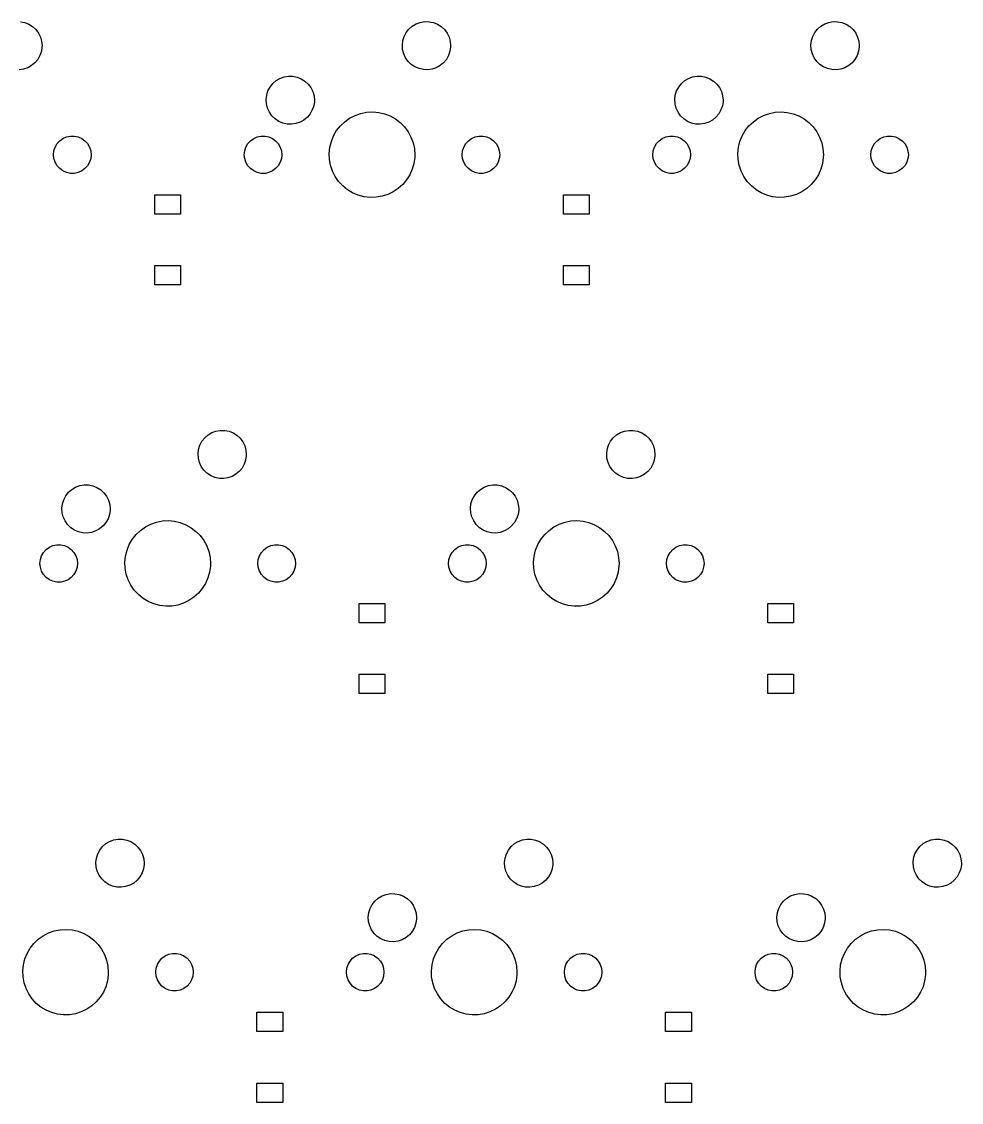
# Model space of a CAD drawing. Extents: x 30 to 427, y -149 to -23.
# Drawn here: x 224.2 to 268, y -144.2 to -93.8 of the extents above; entities that cross this region are included whole.
import ezdxf

# ---------------------------------------------------------------- set-up
doc = ezdxf.new("R2010")
doc.units = 0
doc.layers.add('BLACK', color=7, linetype='CONTINUOUS')

msp = doc.modelspace()

# ---------------------------------------------------------------- linework, layer by layer
at = {"layer": 'BLACK', "linetype": 'CONTINUOUS'}
for p, q in [((224.114, -93.8137), (224.316, -93.8538)), ((224.316, -93.8538), (224.507, -93.9301)), ((224.507, -93.9301), (224.681, -94.04)), ((224.681, -94.04), (224.832, -94.1797)), ((224.832, -94.1797), (224.955, -94.3447)), ((242.103, -94.3198), (242.23, -94.1581)), ((242.23, -94.1581), (242.385, -94.0224)), ((242.385, -94.0224), (242.562, -93.9171)), ((242.562, -93.9171), (242.755, -93.8458)), ((242.755, -93.8458), (242.958, -93.811)), ((242.958, -93.811), (243.164, -93.8137)), ((243.164, -93.8137), (243.366, -93.8538)), ((243.366, -93.8538), (243.557, -93.9301)), ((243.557, -93.9301), (243.731, -94.04)), ((243.731, -94.04), (243.882, -94.1797)), ((243.882, -94.1797), (244.005, -94.3447)), ((261.153, -94.3198), (261.28, -94.1581)), ((261.28, -94.1581), (261.435, -94.0224)), ((261.435, -94.0224), (261.612, -93.9171)), ((261.612, -93.9171), (261.805, -93.8458)), ((261.805, -93.8458), (262.008, -93.811)), ((262.008, -93.811), (262.214, -93.8137)), ((262.214, -93.8137), (262.416, -93.8538)), ((262.416, -93.8538), (262.607, -93.9301)), ((262.607, -93.9301), (262.781, -94.04)), ((262.781, -94.04), (262.932, -94.1797)), ((262.932, -94.1797), (263.055, -94.3447)), ((224.955, -94.3447), (225.047, -94.5293)), ((225.047, -94.5293), (225.102, -94.7275)), ((241.946, -94.6986), (242.007, -94.502)), ((242.007, -94.502), (242.103, -94.3198)), ((244.005, -94.3447), (244.097, -94.5293)), ((244.097, -94.5293), (244.152, -94.7275)), ((260.996, -94.6986), (261.057, -94.502)), ((261.057, -94.502), (261.153, -94.3198)), ((263.055, -94.3447), (263.147, -94.5293)), ((263.147, -94.5293), (263.202, -94.7275)), ((225.09, -95.1951), (225.024, -95.3901)), ((225.12, -94.9914), (225.09, -95.1951)), ((225.102, -94.7275), (225.121, -94.9325)), ((225.121, -94.9325), (225.12, -94.9914)), ((241.922, -94.9031), (241.946, -94.6986)), ((241.935, -95.1085), (241.922, -94.9031)), ((241.986, -95.308), (241.935, -95.1085)), ((244.14, -95.1951), (244.074, -95.3901)), ((244.17, -94.9914), (244.14, -95.1951)), ((244.152, -94.7275), (244.171, -94.9325)), ((244.171, -94.9325), (244.17, -94.9914)), ((260.972, -94.9031), (260.996, -94.6986)), ((260.985, -95.1085), (260.972, -94.9031)), ((261.036, -95.308), (260.985, -95.1085)), ((263.19, -95.1951), (263.124, -95.3901)), ((263.22, -94.9914), (263.19, -95.1951)), ((263.202, -94.7275), (263.221, -94.9325)), ((263.221, -94.9325), (263.22, -94.9914)), ((224.923, -95.5697), (224.792, -95.728)), ((225.024, -95.3901), (224.923, -95.5697)), ((242.072, -95.495), (241.986, -95.308)), ((242.191, -95.6631), (242.072, -95.495)), ((242.338, -95.8068), (242.191, -95.6631)), ((243.973, -95.5697), (243.842, -95.728)), ((244.074, -95.3901), (243.973, -95.5697)), ((261.122, -95.495), (261.036, -95.308)), ((261.241, -95.6631), (261.122, -95.495)), ((261.388, -95.8068), (261.241, -95.6631)), ((263.023, -95.5697), (262.892, -95.728)), ((263.124, -95.3901), (263.023, -95.5697)), ((224.259, -96.0264), (224.055, -96.056)), ((224.454, -95.9602), (224.259, -96.0264)), ((224.633, -95.8596), (224.454, -95.9602)), ((224.792, -95.728), (224.633, -95.8596)), ((242.509, -95.9212), (242.338, -95.8068)), ((242.699, -96.0024), (242.509, -95.9212)), ((242.899, -96.0479), (242.699, -96.0024)), ((243.105, -96.056), (242.899, -96.0479)), ((243.309, -96.0264), (243.105, -96.056)), ((243.504, -95.9602), (243.309, -96.0264)), ((243.683, -95.8596), (243.504, -95.9602)), ((243.842, -95.728), (243.683, -95.8596)), ((261.559, -95.9212), (261.388, -95.8068)), ((261.749, -96.0024), (261.559, -95.9212)), ((261.949, -96.0479), (261.749, -96.0024)), ((262.155, -96.056), (261.949, -96.0479)), ((262.359, -96.0264), (262.155, -96.056)), ((262.554, -95.9602), (262.359, -96.0264)), ((262.733, -95.8596), (262.554, -95.9602)), ((262.892, -95.728), (262.733, -95.8596)), ((235.753, -96.8598), (235.88, -96.6981)), ((235.88, -96.6981), (236.035, -96.5624)), ((236.035, -96.5624), (236.212, -96.4571)), ((236.212, -96.4571), (236.405, -96.3858)), ((236.405, -96.3858), (236.608, -96.351)), ((236.608, -96.351), (236.814, -96.3537)), ((236.814, -96.3537), (237.016, -96.3938)), ((237.016, -96.3938), (237.207, -96.4701)), ((237.207, -96.4701), (237.381, -96.58)), ((237.381, -96.58), (237.532, -96.7197)), ((254.803, -96.8598), (254.93, -96.6981)), ((254.93, -96.6981), (255.085, -96.5624)), ((255.085, -96.5624), (255.262, -96.4571)), ((255.262, -96.4571), (255.455, -96.3858)), ((255.455, -96.3858), (255.658, -96.351)), ((255.658, -96.351), (255.864, -96.3537)), ((255.864, -96.3537), (256.066, -96.3938)), ((256.066, -96.3938), (256.257, -96.4701)), ((256.257, -96.4701), (256.431, -96.58)), ((256.431, -96.58), (256.582, -96.7197)), ((235.596, -97.2386), (235.657, -97.042)), ((235.657, -97.042), (235.753, -96.8598)), ((237.532, -96.7197), (237.655, -96.8847)), ((237.655, -96.8847), (237.747, -97.0693)), ((237.747, -97.0693), (237.802, -97.2675)), ((254.646, -97.2386), (254.707, -97.042)), ((254.707, -97.042), (254.803, -96.8598)), ((256.582, -96.7197), (256.705, -96.8847)), ((256.705, -96.8847), (256.797, -97.0693)), ((256.797, -97.0693), (256.852, -97.2675)), ((235.572, -97.4431), (235.596, -97.2386)), ((235.585, -97.6485), (235.572, -97.4431)), ((235.636, -97.848), (235.585, -97.6485)), ((237.82, -97.5314), (237.79, -97.7351)), ((237.802, -97.2675), (237.821, -97.4725)), ((237.821, -97.4725), (237.82, -97.5314)), ((254.622, -97.4431), (254.646, -97.2386)), ((254.635, -97.6485), (254.622, -97.4431)), ((254.686, -97.848), (254.635, -97.6485)), ((256.87, -97.5314), (256.84, -97.7351)), ((256.852, -97.2675), (256.871, -97.4725)), ((256.871, -97.4725), (256.87, -97.5314)), ((235.722, -98.035), (235.636, -97.848)), ((235.841, -98.2031), (235.722, -98.035)), ((235.988, -98.3468), (235.841, -98.2031)), ((237.623, -98.1097), (237.492, -98.268)), ((237.724, -97.9301), (237.623, -98.1097)), ((237.79, -97.7351), (237.724, -97.9301)), ((239.464, -98.3124), (239.714, -98.1826)), ((239.714, -98.1826), (239.98, -98.0893)), ((239.98, -98.0893), (240.256, -98.0343)), ((240.256, -98.0343), (240.538, -98.0188)), ((240.538, -98.0188), (240.818, -98.0431)), ((240.818, -98.0431), (241.093, -98.1067)), ((241.093, -98.1067), (241.355, -98.2084)), ((241.355, -98.2084), (241.601, -98.346)), ((254.772, -98.035), (254.686, -97.848)), ((254.891, -98.2031), (254.772, -98.035)), ((255.038, -98.3468), (254.891, -98.2031)), ((256.673, -98.1097), (256.542, -98.268)), ((256.774, -97.9301), (256.673, -98.1097)), ((256.84, -97.7351), (256.774, -97.9301)), ((258.514, -98.3124), (258.764, -98.1826)), ((258.764, -98.1826), (259.03, -98.0893)), ((259.03, -98.0893), (259.306, -98.0343)), ((259.306, -98.0343), (259.588, -98.0188)), ((259.588, -98.0188), (259.868, -98.0431)), ((259.868, -98.0431), (260.143, -98.1067)), ((260.143, -98.1067), (260.405, -98.2084)), ((260.405, -98.2084), (260.651, -98.346)), ((236.159, -98.4612), (235.988, -98.3468)), ((236.349, -98.5424), (236.159, -98.4612)), ((236.549, -98.5879), (236.349, -98.5424)), ((236.755, -98.596), (236.549, -98.5879)), ((236.959, -98.5664), (236.755, -98.596)), ((237.154, -98.5002), (236.959, -98.5664)), ((237.333, -98.3996), (237.154, -98.5002)), ((237.492, -98.268), (237.333, -98.3996)), ((238.857, -98.8918), (239.031, -98.6706)), ((239.031, -98.6706), (239.235, -98.4762)), ((239.235, -98.4762), (239.464, -98.3124)), ((241.601, -98.346), (241.825, -98.5169)), ((241.825, -98.5169), (242.022, -98.7176)), ((242.022, -98.7176), (242.19, -98.9441)), ((255.209, -98.4612), (255.038, -98.3468)), ((255.399, -98.5424), (255.209, -98.4612)), ((255.599, -98.5879), (255.399, -98.5424)), ((255.805, -98.596), (255.599, -98.5879)), ((256.009, -98.5664), (255.805, -98.596)), ((256.204, -98.5002), (256.009, -98.5664)), ((256.383, -98.3996), (256.204, -98.5002)), ((256.542, -98.268), (256.383, -98.3996)), ((257.907, -98.8918), (258.082, -98.6706)), ((258.082, -98.6706), (258.285, -98.4762)), ((258.285, -98.4762), (258.514, -98.3124)), ((260.651, -98.346), (260.875, -98.5169)), ((260.875, -98.5169), (261.072, -98.7176)), ((261.072, -98.7176), (261.24, -98.9441)), ((226.099, -99.2547), (226.266, -99.1803)), ((226.266, -99.1803), (226.445, -99.1423)), ((226.445, -99.1423), (226.628, -99.1423)), ((226.628, -99.1423), (226.807, -99.1803)), ((226.807, -99.1803), (226.974, -99.2547)), ((234.989, -99.2547), (235.156, -99.1803)), ((235.156, -99.1803), (235.335, -99.1423)), ((235.335, -99.1423), (235.518, -99.1423)), ((235.518, -99.1423), (235.697, -99.1803)), ((235.697, -99.1803), (235.864, -99.2547)), ((238.61, -99.3964), (238.716, -99.1353)), ((238.716, -99.1353), (238.857, -98.8918)), ((242.19, -98.9441), (242.323, -99.192)), ((242.323, -99.192), (242.421, -99.4562)), ((245.149, -99.2547), (245.316, -99.1803)), ((245.316, -99.1803), (245.495, -99.1423)), ((245.495, -99.1423), (245.678, -99.1423)), ((245.678, -99.1423), (245.857, -99.1803)), ((245.857, -99.1803), (246.024, -99.2547)), ((254.039, -99.2547), (254.206, -99.1803)), ((254.206, -99.1803), (254.385, -99.1423)), ((254.385, -99.1423), (254.568, -99.1423)), ((254.568, -99.1423), (254.747, -99.1803)), ((254.747, -99.1803), (254.914, -99.2547)), ((257.66, -99.3964), (257.766, -99.1353)), ((257.766, -99.1353), (257.907, -98.8918)), ((261.24, -98.9441), (261.373, -99.192)), ((261.373, -99.192), (261.471, -99.4562)), ((264.199, -99.2547), (264.366, -99.1803)), ((264.366, -99.1803), (264.545, -99.1423)), ((264.545, -99.1423), (264.728, -99.1423)), ((264.728, -99.1423), (264.907, -99.1803)), ((264.907, -99.1803), (265.074, -99.2547)), ((225.68, -99.8306), (225.737, -99.6566)), ((225.737, -99.6566), (225.828, -99.4982)), ((225.828, -99.4982), (225.951, -99.3622)), ((225.951, -99.3622), (226.099, -99.2547)), ((226.974, -99.2547), (227.122, -99.3622)), ((227.122, -99.3622), (227.244, -99.4982)), ((227.244, -99.4982), (227.336, -99.6566)), ((227.336, -99.6566), (227.392, -99.8306)), ((234.57, -99.8306), (234.627, -99.6566)), ((234.627, -99.6566), (234.718, -99.4982)), ((234.718, -99.4982), (234.841, -99.3622)), ((234.841, -99.3622), (234.989, -99.2547)), ((235.864, -99.2547), (236.012, -99.3622)), ((236.012, -99.3622), (236.134, -99.4982)), ((236.134, -99.4982), (236.226, -99.6566)), ((236.226, -99.6566), (236.282, -99.8306)), ((238.513, -99.9499), (238.542, -99.6697)), ((238.542, -99.6697), (238.61, -99.3964)), ((242.421, -99.4562), (242.48, -99.7316)), ((242.48, -99.7316), (242.5, -100.012)), ((244.73, -99.8306), (244.787, -99.6566)), ((244.787, -99.6566), (244.878, -99.4982)), ((244.878, -99.4982), (245.001, -99.3622)), ((245.001, -99.3622), (245.149, -99.2547)), ((246.024, -99.2547), (246.172, -99.3622)), ((246.172, -99.3622), (246.294, -99.4982)), ((246.294, -99.4982), (246.386, -99.6566)), ((246.386, -99.6566), (246.442, -99.8306)), ((253.62, -99.8306), (253.677, -99.6566)), ((253.677, -99.6566), (253.768, -99.4982)), ((253.768, -99.4982), (253.891, -99.3622)), ((253.891, -99.3622), (254.039, -99.2547)), ((254.914, -99.2547), (255.062, -99.3622)), ((255.062, -99.3622), (255.184, -99.4982)), ((255.184, -99.4982), (255.276, -99.6566)), ((255.276, -99.6566), (255.332, -99.8306)), ((257.563, -99.9499), (257.592, -99.6697)), ((257.592, -99.6697), (257.66, -99.3964)), ((261.471, -99.4562), (261.53, -99.7316)), ((261.53, -99.7316), (261.55, -100.012)), ((263.78, -99.8306), (263.837, -99.6566)), ((263.837, -99.6566), (263.928, -99.4982)), ((263.928, -99.4982), (264.051, -99.3622)), ((264.051, -99.3622), (264.199, -99.2547)), ((265.074, -99.2547), (265.222, -99.3622)), ((265.222, -99.3622), (265.344, -99.4982)), ((265.344, -99.4982), (265.436, -99.6566)), ((265.436, -99.6566), (265.492, -99.8306)), ((225.661, -100.012), (225.68, -99.8306)), ((225.68, -100.194), (225.661, -100.012)), ((225.737, -100.368), (225.68, -100.194)), ((227.392, -100.194), (227.336, -100.368)), ((227.392, -99.8306), (227.411, -100.012)), ((227.411, -100.012), (227.392, -100.194)), ((234.551, -100.012), (234.57, -99.8306)), ((234.57, -100.194), (234.551, -100.012)), ((234.627, -100.368), (234.57, -100.194)), ((236.282, -100.194), (236.226, -100.368)), ((236.282, -99.8306), (236.301, -100.012)), ((236.301, -100.012), (236.282, -100.194)), ((238.524, -100.231), (238.513, -99.9499)), ((238.575, -100.508), (238.524, -100.231)), ((242.496, -100.138), (242.459, -100.417)), ((242.5, -100.012), (242.496, -100.138)), ((244.711, -100.012), (244.73, -99.8306)), ((244.73, -100.194), (244.711, -100.012)), ((244.787, -100.368), (244.73, -100.194)), ((246.442, -100.194), (246.386, -100.368)), ((246.442, -99.8306), (246.461, -100.012)), ((246.461, -100.012), (246.442, -100.194)), ((253.601, -100.012), (253.62, -99.8306)), ((253.62, -100.194), (253.601, -100.012)), ((253.677, -100.368), (253.62, -100.194)), ((255.332, -100.194), (255.276, -100.368)), ((255.332, -99.8306), (255.351, -100.012)), ((255.351, -100.012), (255.332, -100.194)), ((257.574, -100.231), (257.563, -99.9499)), ((257.625, -100.508), (257.574, -100.231)), ((261.546, -100.138), (261.509, -100.417)), ((261.55, -100.012), (261.546, -100.138)), ((263.761, -100.012), (263.78, -99.8306)), ((263.78, -100.194), (263.761, -100.012)), ((263.837, -100.368), (263.78, -100.194)), ((265.492, -100.194), (265.436, -100.368)), ((265.492, -99.8306), (265.511, -100.012)), ((265.511, -100.012), (265.492, -100.194)), ((225.828, -100.527), (225.737, -100.368)), ((225.951, -100.663), (225.828, -100.527)), ((226.099, -100.77), (225.951, -100.663)), ((227.122, -100.663), (226.974, -100.77)), ((227.244, -100.527), (227.122, -100.663)), ((227.336, -100.368), (227.244, -100.527)), ((234.718, -100.527), (234.627, -100.368)), ((234.841, -100.663), (234.718, -100.527)), ((234.989, -100.77), (234.841, -100.663)), ((236.012, -100.663), (235.864, -100.77)), ((236.134, -100.527), (236.012, -100.663)), ((236.226, -100.368), (236.134, -100.527)), ((238.664, -100.776), (238.575, -100.508)), ((242.382, -100.688), (242.268, -100.946)), ((242.459, -100.417), (242.382, -100.688)), ((244.878, -100.527), (244.787, -100.368)), ((245.001, -100.663), (244.878, -100.527)), ((245.149, -100.77), (245.001, -100.663)), ((246.172, -100.663), (246.024, -100.77)), ((246.294, -100.527), (246.172, -100.663)), ((246.386, -100.368), (246.294, -100.527)), ((253.768, -100.527), (253.677, -100.368)), ((253.891, -100.663), (253.768, -100.527)), ((254.039, -100.77), (253.891, -100.663)), ((255.062, -100.663), (254.914, -100.77)), ((255.184, -100.527), (255.062, -100.663)), ((255.276, -100.368), (255.184, -100.527)), ((257.714, -100.776), (257.625, -100.508)), ((261.432, -100.688), (261.318, -100.946)), ((261.509, -100.417), (261.432, -100.688)), ((263.928, -100.527), (263.837, -100.368)), ((264.051, -100.663), (263.928, -100.527)), ((264.199, -100.77), (264.051, -100.663)), ((265.222, -100.663), (265.074, -100.77)), ((265.344, -100.527), (265.222, -100.663)), ((265.436, -100.368), (265.344, -100.527)), ((226.266, -100.845), (226.099, -100.77)), ((226.445, -100.883), (226.266, -100.845)), ((226.628, -100.883), (226.445, -100.883)), ((226.807, -100.845), (226.628, -100.883)), ((226.974, -100.77), (226.807, -100.845)), ((235.156, -100.845), (234.989, -100.77)), ((235.335, -100.883), (235.156, -100.845)), ((235.518, -100.883), (235.335, -100.883)), ((235.697, -100.845), (235.518, -100.883)), ((235.864, -100.77), (235.697, -100.845)), ((238.79, -101.027), (238.664, -100.776)), ((238.95, -101.259), (238.79, -101.027)), ((242.119, -101.184), (241.938, -101.4)), ((242.268, -100.946), (242.119, -101.184)), ((245.316, -100.845), (245.149, -100.77)), ((245.495, -100.883), (245.316, -100.845)), ((245.678, -100.883), (245.495, -100.883)), ((245.857, -100.845), (245.678, -100.883)), ((246.024, -100.77), (245.857, -100.845)), ((254.206, -100.845), (254.039, -100.77)), ((254.385, -100.883), (254.206, -100.845)), ((254.568, -100.883), (254.385, -100.883)), ((254.747, -100.845), (254.568, -100.883)), ((254.914, -100.77), (254.747, -100.845)), ((257.84, -101.027), (257.714, -100.776)), ((258, -101.259), (257.84, -101.027)), ((261.169, -101.184), (260.988, -101.4)), ((261.318, -100.946), (261.169, -101.184)), ((264.366, -100.845), (264.199, -100.77)), ((264.545, -100.883), (264.366, -100.845)), ((264.728, -100.883), (264.545, -100.883)), ((264.907, -100.845), (264.728, -100.883)), ((265.074, -100.77), (264.907, -100.845)), ((239.141, -101.466), (238.95, -101.259)), ((239.36, -101.644), (239.141, -101.466)), ((239.601, -101.789), (239.36, -101.644)), ((241.494, -101.744), (241.24, -101.866)), ((241.728, -101.588), (241.494, -101.744)), ((241.938, -101.4), (241.728, -101.588)), ((258.191, -101.466), (258, -101.259)), ((258.41, -101.644), (258.191, -101.466)), ((258.651, -101.789), (258.41, -101.644)), ((260.544, -101.744), (260.29, -101.866)), ((260.778, -101.588), (260.544, -101.744)), ((260.988, -101.4), (260.778, -101.588)), ((230.381, -102.781), (230.381, -101.881)), ((230.381, -101.881), (231.581, -101.881)), ((231.581, -101.881), (231.581, -102.781)), ((239.86, -101.899), (239.601, -101.789)), ((240.133, -101.971), (239.86, -101.899)), ((240.412, -102.004), (240.133, -101.971)), ((240.694, -101.998), (240.412, -102.004)), ((240.972, -101.951), (240.694, -101.998)), ((241.24, -101.866), (240.972, -101.951)), ((249.431, -102.781), (249.431, -101.881)), ((249.431, -101.881), (250.631, -101.881)), ((250.631, -101.881), (250.631, -102.781)), ((258.91, -101.899), (258.651, -101.789)), ((259.183, -101.971), (258.91, -101.899)), ((259.462, -102.004), (259.183, -101.971)), ((259.744, -101.998), (259.462, -102.004)), ((260.022, -101.951), (259.744, -101.998)), ((260.29, -101.866), (260.022, -101.951)), ((231.581, -102.781), (230.381, -102.781)), ((250.631, -102.781), (249.431, -102.781)), ((230.381, -106.081), (230.381, -105.181)), ((230.381, -105.181), (231.581, -105.181)), ((231.581, -105.181), (231.581, -106.081)), ((249.431, -106.081), (249.431, -105.181)), ((249.431, -105.181), (250.631, -105.181)), ((250.631, -105.181), (250.631, -106.081)), ((231.581, -106.081), (230.381, -106.081)), ((250.631, -106.081), (249.431, -106.081)), ((232.578, -113.37), (232.705, -113.208)), ((232.705, -113.208), (232.86, -113.072)), ((232.86, -113.072), (233.037, -112.967)), ((233.037, -112.967), (233.23, -112.896)), ((233.23, -112.896), (233.433, -112.861)), ((233.433, -112.861), (233.639, -112.864)), ((233.639, -112.864), (233.841, -112.904)), ((233.841, -112.904), (234.032, -112.98)), ((234.032, -112.98), (234.206, -113.09)), ((234.206, -113.09), (234.357, -113.23)), ((234.357, -113.23), (234.48, -113.395)), ((251.628, -113.37), (251.755, -113.208)), ((251.755, -113.208), (251.91, -113.072)), ((251.91, -113.072), (252.087, -112.967)), ((252.087, -112.967), (252.28, -112.896)), ((252.28, -112.896), (252.483, -112.861)), ((252.483, -112.861), (252.689, -112.864)), ((252.689, -112.864), (252.891, -112.904)), ((252.891, -112.904), (253.082, -112.98)), ((253.082, -112.98), (253.256, -113.09)), ((253.256, -113.09), (253.407, -113.23)), ((253.407, -113.23), (253.53, -113.395)), ((232.397, -113.953), (232.421, -113.749)), ((232.421, -113.749), (232.482, -113.552)), ((232.482, -113.552), (232.578, -113.37)), ((234.48, -113.395), (234.572, -113.579)), ((234.572, -113.579), (234.627, -113.777)), ((234.627, -113.777), (234.646, -113.983)), ((251.447, -113.953), (251.471, -113.749)), ((251.471, -113.749), (251.532, -113.552)), ((251.532, -113.552), (251.628, -113.37)), ((253.53, -113.395), (253.622, -113.579)), ((253.622, -113.579), (253.677, -113.777)), ((253.677, -113.777), (253.696, -113.983)), ((232.41, -114.158), (232.397, -113.953)), ((232.461, -114.358), (232.41, -114.158)), ((234.615, -114.245), (234.549, -114.44)), ((234.645, -114.041), (234.615, -114.245)), ((234.646, -113.983), (234.645, -114.041)), ((251.46, -114.158), (251.447, -113.953)), ((251.511, -114.358), (251.46, -114.158)), ((253.665, -114.245), (253.599, -114.44)), ((253.695, -114.041), (253.665, -114.245)), ((253.696, -113.983), (253.695, -114.041)), ((232.547, -114.545), (232.461, -114.358)), ((232.666, -114.713), (232.547, -114.545)), ((232.813, -114.857), (232.666, -114.713)), ((234.317, -114.778), (234.158, -114.91)), ((234.448, -114.62), (234.317, -114.778)), ((234.549, -114.44), (234.448, -114.62)), ((251.597, -114.545), (251.511, -114.358)), ((251.716, -114.713), (251.597, -114.545)), ((251.863, -114.857), (251.716, -114.713)), ((253.367, -114.778), (253.208, -114.91)), ((253.498, -114.62), (253.367, -114.778)), ((253.599, -114.44), (253.498, -114.62)), ((232.984, -114.971), (232.813, -114.857)), ((233.174, -115.052), (232.984, -114.971)), ((233.374, -115.098), (233.174, -115.052)), ((233.58, -115.106), (233.374, -115.098)), ((233.784, -115.076), (233.58, -115.106)), ((233.979, -115.01), (233.784, -115.076)), ((234.158, -114.91), (233.979, -115.01)), ((252.034, -114.971), (251.863, -114.857)), ((252.224, -115.052), (252.034, -114.971)), ((252.424, -115.098), (252.224, -115.052)), ((252.63, -115.106), (252.424, -115.098)), ((252.834, -115.076), (252.63, -115.106)), ((253.029, -115.01), (252.834, -115.076)), ((253.208, -114.91), (253.029, -115.01)), ((226.228, -115.91), (226.355, -115.748)), ((226.355, -115.748), (226.51, -115.612)), ((226.51, -115.612), (226.687, -115.507)), ((226.687, -115.507), (226.88, -115.436)), ((226.88, -115.436), (227.083, -115.401)), ((227.083, -115.401), (227.289, -115.404)), ((227.289, -115.404), (227.491, -115.444)), ((227.491, -115.444), (227.682, -115.52)), ((227.682, -115.52), (227.856, -115.63)), ((227.856, -115.63), (228.007, -115.77)), ((228.007, -115.77), (228.13, -115.935)), ((245.278, -115.91), (245.405, -115.748)), ((245.405, -115.748), (245.56, -115.612)), ((245.56, -115.612), (245.737, -115.507)), ((245.737, -115.507), (245.93, -115.436)), ((245.93, -115.436), (246.133, -115.401)), ((246.133, -115.401), (246.339, -115.404)), ((246.339, -115.404), (246.541, -115.444)), ((246.541, -115.444), (246.732, -115.52)), ((246.732, -115.52), (246.906, -115.63)), ((246.906, -115.63), (247.057, -115.77)), ((247.057, -115.77), (247.18, -115.935)), ((226.047, -116.493), (226.071, -116.289)), ((226.071, -116.289), (226.132, -116.092)), ((226.132, -116.092), (226.228, -115.91)), ((228.13, -115.935), (228.222, -116.119)), ((228.222, -116.119), (228.277, -116.317)), ((228.277, -116.317), (228.296, -116.522)), ((245.097, -116.493), (245.121, -116.289)), ((245.121, -116.289), (245.182, -116.092)), ((245.182, -116.092), (245.278, -115.91)), ((247.18, -115.935), (247.272, -116.119)), ((247.272, -116.119), (247.327, -116.317)), ((247.327, -116.317), (247.346, -116.522)), ((226.06, -116.698), (226.047, -116.493)), ((226.111, -116.898), (226.06, -116.698)), ((228.265, -116.785), (228.199, -116.98)), ((228.295, -116.581), (228.265, -116.785)), ((228.296, -116.522), (228.295, -116.581)), ((245.11, -116.698), (245.097, -116.493)), ((245.161, -116.898), (245.11, -116.698)), ((247.315, -116.785), (247.249, -116.98)), ((247.345, -116.581), (247.315, -116.785)), ((247.346, -116.522), (247.345, -116.581)), ((226.197, -117.085), (226.111, -116.898)), ((226.316, -117.253), (226.197, -117.085)), ((226.463, -117.397), (226.316, -117.253)), ((227.967, -117.318), (227.808, -117.45)), ((228.098, -117.16), (227.967, -117.318)), ((228.199, -116.98), (228.098, -117.16)), ((229.71, -117.526), (229.939, -117.362)), ((229.939, -117.362), (230.189, -117.233)), ((230.189, -117.233), (230.455, -117.139)), ((230.455, -117.139), (230.731, -117.084)), ((230.731, -117.084), (231.013, -117.069)), ((231.013, -117.069), (231.293, -117.093)), ((231.293, -117.093), (231.568, -117.157)), ((231.568, -117.157), (231.83, -117.258)), ((231.83, -117.258), (232.076, -117.396)), ((245.247, -117.085), (245.161, -116.898)), ((245.366, -117.253), (245.247, -117.085)), ((245.513, -117.397), (245.366, -117.253)), ((247.017, -117.318), (246.858, -117.45)), ((247.148, -117.16), (247.017, -117.318)), ((247.249, -116.98), (247.148, -117.16)), ((248.76, -117.526), (248.989, -117.362)), ((248.989, -117.362), (249.239, -117.233)), ((249.239, -117.233), (249.505, -117.139)), ((249.505, -117.139), (249.781, -117.084)), ((249.781, -117.084), (250.063, -117.069)), ((250.063, -117.069), (250.343, -117.093)), ((250.343, -117.093), (250.618, -117.157)), ((250.618, -117.157), (250.88, -117.258)), ((250.88, -117.258), (251.126, -117.396)), ((226.634, -117.511), (226.463, -117.397)), ((226.824, -117.592), (226.634, -117.511)), ((227.024, -117.638), (226.824, -117.592)), ((227.23, -117.646), (227.024, -117.638)), ((227.434, -117.616), (227.23, -117.646)), ((227.629, -117.55), (227.434, -117.616)), ((227.808, -117.45), (227.629, -117.55)), ((229.332, -117.942), (229.506, -117.721)), ((229.506, -117.721), (229.71, -117.526)), ((232.076, -117.396), (232.3, -117.567)), ((232.3, -117.567), (232.497, -117.768)), ((232.497, -117.768), (232.665, -117.994)), ((245.684, -117.511), (245.513, -117.397)), ((245.874, -117.592), (245.684, -117.511)), ((246.074, -117.638), (245.874, -117.592)), ((246.28, -117.646), (246.074, -117.638)), ((246.484, -117.616), (246.28, -117.646)), ((246.679, -117.55), (246.484, -117.616)), ((246.858, -117.45), (246.679, -117.55)), ((248.382, -117.942), (248.556, -117.721)), ((248.556, -117.721), (248.76, -117.526)), ((251.126, -117.396), (251.35, -117.567)), ((251.35, -117.567), (251.547, -117.768)), ((251.547, -117.768), (251.715, -117.994)), ((225.316, -118.412), (225.464, -118.305)), ((225.464, -118.305), (225.631, -118.23)), ((225.631, -118.23), (225.81, -118.192)), ((225.81, -118.192), (225.993, -118.192)), ((225.993, -118.192), (226.172, -118.23)), ((226.172, -118.23), (226.339, -118.305)), ((226.339, -118.305), (226.487, -118.412)), ((229.085, -118.446), (229.191, -118.185)), ((229.191, -118.185), (229.332, -117.942)), ((232.665, -117.994), (232.798, -118.242)), ((232.798, -118.242), (232.896, -118.506)), ((235.476, -118.412), (235.624, -118.305)), ((235.624, -118.305), (235.791, -118.23)), ((235.791, -118.23), (235.97, -118.192)), ((235.97, -118.192), (236.153, -118.192)), ((236.153, -118.192), (236.332, -118.23)), ((236.332, -118.23), (236.499, -118.305)), ((236.499, -118.305), (236.647, -118.412)), ((244.366, -118.412), (244.514, -118.305)), ((244.514, -118.305), (244.681, -118.23)), ((244.681, -118.23), (244.86, -118.192)), ((244.86, -118.192), (245.043, -118.192)), ((245.043, -118.192), (245.222, -118.23)), ((245.222, -118.23), (245.389, -118.305)), ((245.389, -118.305), (245.537, -118.412)), ((248.135, -118.446), (248.241, -118.185)), ((248.241, -118.185), (248.382, -117.942)), ((251.715, -117.994), (251.848, -118.242)), ((251.848, -118.242), (251.946, -118.506)), ((254.526, -118.412), (254.674, -118.305)), ((254.674, -118.305), (254.841, -118.23)), ((254.841, -118.23), (255.02, -118.192)), ((255.02, -118.192), (255.203, -118.192)), ((255.203, -118.192), (255.382, -118.23)), ((255.382, -118.23), (255.549, -118.305)), ((255.549, -118.305), (255.697, -118.412)), ((225.045, -118.881), (225.102, -118.707)), ((225.102, -118.707), (225.193, -118.548)), ((225.193, -118.548), (225.316, -118.412)), ((226.487, -118.412), (226.609, -118.548)), ((226.609, -118.548), (226.701, -118.707)), ((226.701, -118.707), (226.757, -118.881)), ((228.988, -119), (229.017, -118.72)), ((229.017, -118.72), (229.085, -118.446)), ((232.896, -118.506), (232.955, -118.782)), ((232.955, -118.782), (232.975, -119.062)), ((235.205, -118.881), (235.262, -118.707)), ((235.262, -118.707), (235.353, -118.548)), ((235.353, -118.548), (235.476, -118.412)), ((236.647, -118.412), (236.769, -118.548)), ((236.769, -118.548), (236.861, -118.707)), ((236.861, -118.707), (236.917, -118.881)), ((244.095, -118.881), (244.152, -118.707)), ((244.152, -118.707), (244.243, -118.548)), ((244.243, -118.548), (244.366, -118.412)), ((245.537, -118.412), (245.659, -118.548)), ((245.659, -118.548), (245.751, -118.707)), ((245.751, -118.707), (245.807, -118.881)), ((248.038, -119), (248.067, -118.72)), ((248.067, -118.72), (248.135, -118.446)), ((251.946, -118.506), (252.005, -118.782)), ((252.005, -118.782), (252.025, -119.062)), ((254.255, -118.881), (254.312, -118.707)), ((254.312, -118.707), (254.403, -118.548)), ((254.403, -118.548), (254.526, -118.412)), ((255.697, -118.412), (255.819, -118.548)), ((255.819, -118.548), (255.911, -118.707)), ((255.911, -118.707), (255.967, -118.881)), ((225.026, -119.062), (225.045, -118.881)), ((225.045, -119.244), (225.026, -119.062)), ((225.102, -119.418), (225.045, -119.244)), ((226.757, -119.244), (226.701, -119.418)), ((226.757, -118.881), (226.776, -119.062)), ((226.776, -119.062), (226.757, -119.244)), ((228.999, -119.281), (228.988, -119)), ((229.05, -119.558), (228.999, -119.281)), ((232.971, -119.188), (232.934, -119.467)), ((232.975, -119.062), (232.971, -119.188)), ((235.186, -119.062), (235.205, -118.881)), ((235.205, -119.244), (235.186, -119.062)), ((235.262, -119.418), (235.205, -119.244)), ((236.917, -119.244), (236.861, -119.418)), ((236.917, -118.881), (236.936, -119.062)), ((236.936, -119.062), (236.917, -119.244)), ((244.076, -119.062), (244.095, -118.881)), ((244.095, -119.244), (244.076, -119.062)), ((244.152, -119.418), (244.095, -119.244)), ((245.807, -119.244), (245.751, -119.418)), ((245.807, -118.881), (245.826, -119.062)), ((245.826, -119.062), (245.807, -119.244)), ((248.049, -119.281), (248.038, -119)), ((248.1, -119.558), (248.049, -119.281)), ((252.021, -119.188), (251.984, -119.467)), ((252.025, -119.062), (252.021, -119.188)), ((254.236, -119.062), (254.255, -118.881)), ((254.255, -119.244), (254.236, -119.062)), ((254.312, -119.418), (254.255, -119.244)), ((255.967, -119.244), (255.911, -119.418)), ((255.967, -118.881), (255.986, -119.062)), ((255.986, -119.062), (255.967, -119.244)), ((225.193, -119.577), (225.102, -119.418)), ((225.316, -119.713), (225.193, -119.577)), ((225.464, -119.82), (225.316, -119.713)), ((225.631, -119.895), (225.464, -119.82)), ((226.339, -119.82), (226.172, -119.895)), ((226.487, -119.713), (226.339, -119.82)), ((226.609, -119.577), (226.487, -119.713)), ((226.701, -119.418), (226.609, -119.577)), ((229.139, -119.826), (229.05, -119.558)), ((229.265, -120.077), (229.139, -119.826)), ((232.857, -119.738), (232.743, -119.996)), ((232.934, -119.467), (232.857, -119.738)), ((235.353, -119.577), (235.262, -119.418)), ((235.476, -119.713), (235.353, -119.577)), ((235.624, -119.82), (235.476, -119.713)), ((235.791, -119.895), (235.624, -119.82)), ((236.499, -119.82), (236.332, -119.895)), ((236.647, -119.713), (236.499, -119.82)), ((236.769, -119.577), (236.647, -119.713)), ((236.861, -119.418), (236.769, -119.577)), ((244.243, -119.577), (244.152, -119.418)), ((244.366, -119.713), (244.243, -119.577)), ((244.514, -119.82), (244.366, -119.713)), ((244.681, -119.895), (244.514, -119.82)), ((245.389, -119.82), (245.222, -119.895)), ((245.537, -119.713), (245.389, -119.82)), ((245.659, -119.577), (245.537, -119.713)), ((245.751, -119.418), (245.659, -119.577)), ((248.189, -119.826), (248.1, -119.558)), ((248.315, -120.077), (248.189, -119.826)), ((251.907, -119.738), (251.793, -119.996)), ((251.984, -119.467), (251.907, -119.738)), ((254.403, -119.577), (254.312, -119.418)), ((254.526, -119.713), (254.403, -119.577)), ((254.674, -119.82), (254.526, -119.713)), ((254.841, -119.895), (254.674, -119.82)), ((255.549, -119.82), (255.382, -119.895)), ((255.697, -119.713), (255.549, -119.82)), ((255.819, -119.577), (255.697, -119.713)), ((255.911, -119.418), (255.819, -119.577)), ((225.81, -119.933), (225.631, -119.895)), ((225.993, -119.933), (225.81, -119.933)), ((226.172, -119.895), (225.993, -119.933)), ((229.425, -120.309), (229.265, -120.077)), ((229.616, -120.516), (229.425, -120.309)), ((232.594, -120.234), (232.413, -120.45)), ((232.743, -119.996), (232.594, -120.234)), ((235.97, -119.933), (235.791, -119.895)), ((236.153, -119.933), (235.97, -119.933)), ((236.332, -119.895), (236.153, -119.933)), ((244.86, -119.933), (244.681, -119.895)), ((245.043, -119.933), (244.86, -119.933)), ((245.222, -119.895), (245.043, -119.933)), ((248.475, -120.309), (248.315, -120.077)), ((248.666, -120.516), (248.475, -120.309)), ((251.644, -120.234), (251.463, -120.45)), ((251.793, -119.996), (251.644, -120.234)), ((255.02, -119.933), (254.841, -119.895)), ((255.203, -119.933), (255.02, -119.933)), ((255.382, -119.895), (255.203, -119.933)), ((229.835, -120.694), (229.616, -120.516)), ((230.076, -120.839), (229.835, -120.694)), ((230.335, -120.949), (230.076, -120.839)), ((231.969, -120.794), (231.715, -120.916)), ((232.203, -120.638), (231.969, -120.794)), ((232.413, -120.45), (232.203, -120.638)), ((248.885, -120.694), (248.666, -120.516)), ((249.126, -120.839), (248.885, -120.694)), ((249.385, -120.949), (249.126, -120.839)), ((251.019, -120.794), (250.765, -120.916)), ((251.253, -120.638), (251.019, -120.794)), ((251.463, -120.45), (251.253, -120.638)), ((230.608, -121.021), (230.335, -120.949)), ((230.887, -121.054), (230.608, -121.021)), ((231.169, -121.048), (230.887, -121.054)), ((231.447, -121.001), (231.169, -121.048)), ((231.715, -120.916), (231.447, -121.001)), ((239.906, -121.831), (239.906, -120.931)), ((239.906, -120.931), (241.106, -120.931)), ((241.106, -120.931), (241.106, -121.831)), ((249.658, -121.021), (249.385, -120.949)), ((249.937, -121.054), (249.658, -121.021)), ((250.219, -121.048), (249.937, -121.054)), ((250.497, -121.001), (250.219, -121.048)), ((250.765, -120.916), (250.497, -121.001)), ((258.956, -121.831), (258.956, -120.931)), ((258.956, -120.931), (260.156, -120.931)), ((260.156, -120.931), (260.156, -121.831)), ((241.106, -121.831), (239.906, -121.831)), ((260.156, -121.831), (258.956, -121.831)), ((239.906, -125.131), (239.906, -124.231)), ((239.906, -124.231), (241.106, -124.231)), ((241.106, -124.231), (241.106, -125.131)), ((258.956, -125.131), (258.956, -124.231)), ((258.956, -124.231), (260.156, -124.231)), ((260.156, -124.231), (260.156, -125.131)), ((241.106, -125.131), (239.906, -125.131)), ((260.156, -125.131), (258.956, -125.131)), ((228.274, -132.017), (228.468, -131.946)), ((228.468, -131.946), (228.67, -131.911)), ((228.67, -131.911), (228.876, -131.914)), ((228.876, -131.914), (229.078, -131.954)), ((229.078, -131.954), (229.269, -132.03)), ((247.324, -132.017), (247.518, -131.946)), ((247.518, -131.946), (247.72, -131.911)), ((247.72, -131.911), (247.926, -131.914)), ((247.926, -131.914), (248.128, -131.954)), ((248.128, -131.954), (248.319, -132.03)), ((266.374, -132.017), (266.568, -131.946)), ((266.568, -131.946), (266.77, -131.911)), ((266.77, -131.911), (266.976, -131.914)), ((266.976, -131.914), (267.178, -131.954)), ((267.178, -131.954), (267.369, -132.03)), ((227.719, -132.602), (227.815, -132.42)), ((227.815, -132.42), (227.943, -132.258)), ((227.943, -132.258), (228.097, -132.122)), ((228.097, -132.122), (228.274, -132.017)), ((229.269, -132.03), (229.444, -132.14)), ((229.444, -132.14), (229.595, -132.28)), ((229.595, -132.28), (229.718, -132.445)), ((229.718, -132.445), (229.809, -132.629)), ((246.769, -132.602), (246.865, -132.42)), ((246.865, -132.42), (246.993, -132.258)), ((246.993, -132.258), (247.147, -132.122)), ((247.147, -132.122), (247.324, -132.017)), ((248.319, -132.03), (248.494, -132.14)), ((248.494, -132.14), (248.645, -132.28)), ((248.645, -132.28), (248.768, -132.445)), ((248.768, -132.445), (248.859, -132.629)), ((265.819, -132.602), (265.915, -132.42)), ((265.915, -132.42), (266.043, -132.258)), ((266.043, -132.258), (266.197, -132.122)), ((266.197, -132.122), (266.374, -132.017)), ((267.369, -132.03), (267.544, -132.14)), ((267.544, -132.14), (267.695, -132.28)), ((267.695, -132.28), (267.818, -132.445)), ((267.818, -132.445), (267.909, -132.629)), ((227.634, -133.003), (227.658, -132.799)), ((227.658, -132.799), (227.719, -132.602)), ((229.809, -132.629), (229.865, -132.827)), ((229.865, -132.827), (229.884, -133.032)), ((246.684, -133.003), (246.708, -132.799)), ((246.708, -132.799), (246.769, -132.602)), ((248.859, -132.629), (248.915, -132.827)), ((248.915, -132.827), (248.934, -133.032)), ((265.734, -133.003), (265.758, -132.799)), ((265.758, -132.799), (265.819, -132.602)), ((267.909, -132.629), (267.965, -132.827)), ((267.965, -132.827), (267.984, -133.032)), ((227.648, -133.208), (227.634, -133.003)), ((227.698, -133.408), (227.648, -133.208)), ((227.784, -133.595), (227.698, -133.408)), ((229.853, -133.295), (229.786, -133.49)), ((229.882, -133.091), (229.853, -133.295)), ((229.884, -133.032), (229.882, -133.091)), ((246.698, -133.208), (246.684, -133.003)), ((246.748, -133.408), (246.698, -133.208)), ((246.834, -133.595), (246.748, -133.408)), ((248.903, -133.295), (248.836, -133.49)), ((248.932, -133.091), (248.903, -133.295)), ((248.934, -133.032), (248.932, -133.091)), ((265.748, -133.208), (265.734, -133.003)), ((265.798, -133.408), (265.748, -133.208)), ((265.884, -133.595), (265.798, -133.408)), ((267.953, -133.295), (267.886, -133.49)), ((267.982, -133.091), (267.953, -133.295)), ((267.984, -133.032), (267.982, -133.091)), ((227.903, -133.763), (227.784, -133.595)), ((228.051, -133.907), (227.903, -133.763)), ((228.222, -134.021), (228.051, -133.907)), ((229.396, -133.96), (229.216, -134.06)), ((229.554, -133.828), (229.396, -133.96)), ((229.686, -133.67), (229.554, -133.828)), ((229.786, -133.49), (229.686, -133.67)), ((246.953, -133.763), (246.834, -133.595)), ((247.101, -133.907), (246.953, -133.763)), ((247.272, -134.021), (247.101, -133.907)), ((248.446, -133.96), (248.266, -134.06)), ((248.604, -133.828), (248.446, -133.96)), ((248.736, -133.67), (248.604, -133.828)), ((248.836, -133.49), (248.736, -133.67)), ((266.003, -133.763), (265.884, -133.595)), ((266.151, -133.907), (266.003, -133.763)), ((266.322, -134.021), (266.151, -133.907)), ((267.496, -133.96), (267.316, -134.06)), ((267.654, -133.828), (267.496, -133.96)), ((267.786, -133.67), (267.654, -133.828)), ((267.886, -133.49), (267.786, -133.67)), ((228.411, -134.102), (228.222, -134.021)), ((228.612, -134.148), (228.411, -134.102)), ((228.818, -134.156), (228.612, -134.148)), ((229.021, -134.126), (228.818, -134.156)), ((229.216, -134.06), (229.021, -134.126)), ((240.974, -134.557), (241.168, -134.486)), ((241.168, -134.486), (241.37, -134.451)), ((241.37, -134.451), (241.576, -134.454)), ((241.576, -134.454), (241.778, -134.494)), ((247.461, -134.102), (247.272, -134.021)), ((247.662, -134.148), (247.461, -134.102)), ((247.868, -134.156), (247.662, -134.148)), ((248.071, -134.126), (247.868, -134.156)), ((248.266, -134.06), (248.071, -134.126)), ((260.024, -134.557), (260.218, -134.486)), ((260.218, -134.486), (260.42, -134.451)), ((260.42, -134.451), (260.626, -134.454)), ((260.626, -134.454), (260.828, -134.494)), ((266.511, -134.102), (266.322, -134.021)), ((266.712, -134.148), (266.511, -134.102)), ((266.918, -134.156), (266.712, -134.148)), ((267.121, -134.126), (266.918, -134.156)), ((267.316, -134.06), (267.121, -134.126)), ((240.419, -135.142), (240.515, -134.96)), ((240.515, -134.96), (240.643, -134.798)), ((240.643, -134.798), (240.797, -134.662)), ((240.797, -134.662), (240.974, -134.557)), ((241.778, -134.494), (241.969, -134.57)), ((241.969, -134.57), (242.144, -134.68)), ((242.144, -134.68), (242.295, -134.82)), ((242.295, -134.82), (242.418, -134.985)), ((242.418, -134.985), (242.509, -135.169)), ((259.469, -135.142), (259.565, -134.96)), ((259.565, -134.96), (259.693, -134.798)), ((259.693, -134.798), (259.847, -134.662)), ((259.847, -134.662), (260.024, -134.557)), ((260.828, -134.494), (261.019, -134.57)), ((261.019, -134.57), (261.194, -134.68)), ((261.194, -134.68), (261.345, -134.82)), ((261.345, -134.82), (261.468, -134.985)), ((261.468, -134.985), (261.559, -135.169)), ((240.334, -135.543), (240.358, -135.339)), ((240.358, -135.339), (240.419, -135.142)), ((242.509, -135.169), (242.565, -135.367)), ((242.565, -135.367), (242.584, -135.572)), ((259.384, -135.543), (259.408, -135.339)), ((259.408, -135.339), (259.469, -135.142)), ((261.559, -135.169), (261.615, -135.367)), ((261.615, -135.367), (261.634, -135.572)), ((240.348, -135.748), (240.334, -135.543)), ((240.398, -135.948), (240.348, -135.748)), ((240.484, -136.135), (240.398, -135.948)), ((242.553, -135.835), (242.486, -136.03)), ((242.582, -135.631), (242.553, -135.835)), ((242.584, -135.572), (242.582, -135.631)), ((259.398, -135.748), (259.384, -135.543)), ((259.448, -135.948), (259.398, -135.748)), ((259.534, -136.135), (259.448, -135.948)), ((261.603, -135.835), (261.536, -136.03)), ((261.632, -135.631), (261.603, -135.835)), ((261.634, -135.572), (261.632, -135.631)), ((224.948, -136.576), (225.177, -136.412)), ((225.177, -136.412), (225.427, -136.283)), ((225.427, -136.283), (225.693, -136.189)), ((225.693, -136.189), (225.969, -136.134)), ((225.969, -136.134), (226.25, -136.119)), ((226.25, -136.119), (226.531, -136.143)), ((226.531, -136.143), (226.805, -136.207)), ((226.805, -136.207), (227.068, -136.308)), ((227.068, -136.308), (227.313, -136.446)), ((227.313, -136.446), (227.537, -136.617)), ((240.603, -136.303), (240.484, -136.135)), ((240.751, -136.447), (240.603, -136.303)), ((240.922, -136.561), (240.751, -136.447)), ((242.096, -136.5), (241.916, -136.6)), ((242.254, -136.368), (242.096, -136.5)), ((242.386, -136.21), (242.254, -136.368)), ((242.486, -136.03), (242.386, -136.21)), ((243.998, -136.576), (244.227, -136.412)), ((244.227, -136.412), (244.477, -136.283)), ((244.477, -136.283), (244.743, -136.189)), ((244.743, -136.189), (245.019, -136.134)), ((245.019, -136.134), (245.3, -136.119)), ((245.3, -136.119), (245.581, -136.143)), ((245.581, -136.143), (245.855, -136.207)), ((245.855, -136.207), (246.118, -136.308)), ((246.118, -136.308), (246.363, -136.446)), ((246.363, -136.446), (246.587, -136.617)), ((259.653, -136.303), (259.534, -136.135)), ((259.801, -136.447), (259.653, -136.303)), ((259.972, -136.561), (259.801, -136.447)), ((261.146, -136.5), (260.966, -136.6)), ((261.304, -136.368), (261.146, -136.5)), ((261.436, -136.21), (261.304, -136.368)), ((261.536, -136.03), (261.436, -136.21)), ((263.048, -136.576), (263.277, -136.412)), ((263.277, -136.412), (263.527, -136.283)), ((263.527, -136.283), (263.793, -136.189)), ((263.793, -136.189), (264.069, -136.134)), ((264.069, -136.134), (264.35, -136.119)), ((264.35, -136.119), (264.631, -136.143)), ((264.631, -136.143), (264.905, -136.207)), ((264.905, -136.207), (265.168, -136.308)), ((265.168, -136.308), (265.413, -136.446)), ((265.413, -136.446), (265.637, -136.617)), ((224.428, -137.235), (224.57, -136.992)), ((224.57, -136.992), (224.744, -136.771)), ((224.744, -136.771), (224.948, -136.576)), ((227.537, -136.617), (227.735, -136.818)), ((227.735, -136.818), (227.902, -137.044)), ((241.111, -136.642), (240.922, -136.561)), ((241.312, -136.688), (241.111, -136.642)), ((241.518, -136.696), (241.312, -136.688)), ((241.721, -136.666), (241.518, -136.696)), ((241.916, -136.6), (241.721, -136.666)), ((243.478, -137.235), (243.62, -136.992)), ((243.62, -136.992), (243.794, -136.771)), ((243.794, -136.771), (243.998, -136.576)), ((246.587, -136.617), (246.785, -136.818)), ((246.785, -136.818), (246.952, -137.044)), ((260.161, -136.642), (259.972, -136.561)), ((260.362, -136.688), (260.161, -136.642)), ((260.568, -136.696), (260.362, -136.688)), ((260.771, -136.666), (260.568, -136.696)), ((260.966, -136.6), (260.771, -136.666)), ((262.528, -137.235), (262.67, -136.992)), ((262.67, -136.992), (262.844, -136.771)), ((262.844, -136.771), (263.048, -136.576)), ((265.637, -136.617), (265.835, -136.818)), ((265.835, -136.818), (266.002, -137.044)), ((224.255, -137.77), (224.322, -137.496)), ((224.322, -137.496), (224.428, -137.235)), ((227.902, -137.044), (228.036, -137.292)), ((228.036, -137.292), (228.133, -137.556)), ((230.591, -137.598), (230.713, -137.462)), ((230.713, -137.462), (230.861, -137.355)), ((230.861, -137.355), (231.028, -137.28)), ((231.028, -137.28), (231.207, -137.242)), ((231.207, -137.242), (231.39, -137.242)), ((231.39, -137.242), (231.569, -137.28)), ((231.569, -137.28), (231.736, -137.355)), ((231.736, -137.355), (231.884, -137.462)), ((231.884, -137.462), (232.007, -137.598)), ((239.481, -137.598), (239.603, -137.462)), ((239.603, -137.462), (239.751, -137.355)), ((239.751, -137.355), (239.918, -137.28)), ((239.918, -137.28), (240.097, -137.242)), ((240.097, -137.242), (240.28, -137.242)), ((240.28, -137.242), (240.459, -137.28)), ((240.459, -137.28), (240.626, -137.355)), ((240.626, -137.355), (240.774, -137.462)), ((240.774, -137.462), (240.897, -137.598)), ((243.305, -137.77), (243.372, -137.496)), ((243.372, -137.496), (243.478, -137.235)), ((246.952, -137.044), (247.086, -137.292)), ((247.086, -137.292), (247.183, -137.556)), ((249.641, -137.598), (249.763, -137.462)), ((249.763, -137.462), (249.911, -137.355)), ((249.911, -137.355), (250.078, -137.28)), ((250.078, -137.28), (250.257, -137.242)), ((250.257, -137.242), (250.44, -137.242)), ((250.44, -137.242), (250.619, -137.28)), ((250.619, -137.28), (250.786, -137.355)), ((250.786, -137.355), (250.934, -137.462)), ((250.934, -137.462), (251.057, -137.598)), ((258.531, -137.598), (258.653, -137.462)), ((258.653, -137.462), (258.801, -137.355)), ((258.801, -137.355), (258.968, -137.28)), ((258.968, -137.28), (259.147, -137.242)), ((259.147, -137.242), (259.33, -137.242)), ((259.33, -137.242), (259.509, -137.28)), ((259.509, -137.28), (259.676, -137.355)), ((259.676, -137.355), (259.824, -137.462)), ((259.824, -137.462), (259.947, -137.598)), ((262.355, -137.77), (262.422, -137.496)), ((262.422, -137.496), (262.528, -137.235)), ((266.002, -137.044), (266.136, -137.292)), ((266.136, -137.292), (266.233, -137.556)), ((224.226, -138.05), (224.255, -137.77)), ((228.133, -137.556), (228.193, -137.832)), ((228.193, -137.832), (228.213, -138.112)), ((230.424, -138.112), (230.443, -137.931)), ((230.443, -137.931), (230.499, -137.757)), ((230.499, -137.757), (230.591, -137.598)), ((232.007, -137.598), (232.098, -137.757)), ((232.098, -137.757), (232.155, -137.931)), ((232.155, -137.931), (232.174, -138.112)), ((239.314, -138.112), (239.333, -137.931)), ((239.333, -137.931), (239.389, -137.757)), ((239.389, -137.757), (239.481, -137.598)), ((240.897, -137.598), (240.988, -137.757)), ((240.988, -137.757), (241.045, -137.931)), ((241.045, -137.931), (241.064, -138.112)), ((243.276, -138.05), (243.305, -137.77)), ((247.183, -137.556), (247.243, -137.832)), ((247.243, -137.832), (247.263, -138.112)), ((249.474, -138.112), (249.493, -137.931)), ((249.493, -137.931), (249.549, -137.757)), ((249.549, -137.757), (249.641, -137.598)), ((251.057, -137.598), (251.148, -137.757)), ((251.148, -137.757), (251.205, -137.931)), ((251.205, -137.931), (251.224, -138.112)), ((258.364, -138.112), (258.383, -137.931)), ((258.383, -137.931), (258.439, -137.757)), ((258.439, -137.757), (258.531, -137.598)), ((259.947, -137.598), (260.038, -137.757)), ((260.038, -137.757), (260.095, -137.931)), ((260.095, -137.931), (260.114, -138.112)), ((262.326, -138.05), (262.355, -137.77)), ((266.233, -137.556), (266.293, -137.832)), ((266.293, -137.832), (266.313, -138.112)), ((224.237, -138.331), (224.226, -138.05)), ((224.287, -138.608), (224.237, -138.331)), ((228.171, -138.517), (228.095, -138.788)), ((228.209, -138.238), (228.171, -138.517)), ((228.213, -138.112), (228.209, -138.238)), ((230.443, -138.294), (230.424, -138.112)), ((230.499, -138.468), (230.443, -138.294)), ((230.591, -138.627), (230.499, -138.468)), ((232.098, -138.468), (232.007, -138.627)), ((232.155, -138.294), (232.098, -138.468)), ((232.174, -138.112), (232.155, -138.294)), ((239.333, -138.294), (239.314, -138.112)), ((239.389, -138.468), (239.333, -138.294)), ((239.481, -138.627), (239.389, -138.468)), ((240.988, -138.468), (240.897, -138.627)), ((241.045, -138.294), (240.988, -138.468)), ((241.064, -138.112), (241.045, -138.294)), ((243.287, -138.331), (243.276, -138.05)), ((243.337, -138.608), (243.287, -138.331)), ((247.221, -138.517), (247.145, -138.788)), ((247.259, -138.238), (247.221, -138.517)), ((247.263, -138.112), (247.259, -138.238)), ((249.493, -138.294), (249.474, -138.112)), ((249.549, -138.468), (249.493, -138.294)), ((249.641, -138.627), (249.549, -138.468)), ((251.148, -138.468), (251.057, -138.627)), ((251.205, -138.294), (251.148, -138.468)), ((251.224, -138.112), (251.205, -138.294)), ((258.383, -138.294), (258.364, -138.112)), ((258.439, -138.468), (258.383, -138.294)), ((258.531, -138.627), (258.439, -138.468)), ((260.038, -138.468), (259.947, -138.627)), ((260.095, -138.294), (260.038, -138.468)), ((260.114, -138.112), (260.095, -138.294)), ((262.337, -138.331), (262.326, -138.05)), ((262.387, -138.608), (262.337, -138.331)), ((266.271, -138.517), (266.195, -138.788)), ((266.309, -138.238), (266.271, -138.517)), ((266.313, -138.112), (266.309, -138.238)), ((224.377, -138.876), (224.287, -138.608)), ((224.503, -139.127), (224.377, -138.876)), ((228.095, -138.788), (227.981, -139.046)), ((230.713, -138.763), (230.591, -138.627)), ((230.861, -138.87), (230.713, -138.763)), ((231.028, -138.945), (230.861, -138.87)), ((231.207, -138.983), (231.028, -138.945)), ((231.39, -138.983), (231.207, -138.983)), ((231.569, -138.945), (231.39, -138.983)), ((231.736, -138.87), (231.569, -138.945)), ((231.884, -138.763), (231.736, -138.87)), ((232.007, -138.627), (231.884, -138.763)), ((239.603, -138.763), (239.481, -138.627)), ((239.751, -138.87), (239.603, -138.763)), ((239.918, -138.945), (239.751, -138.87)), ((240.097, -138.983), (239.918, -138.945)), ((240.28, -138.983), (240.097, -138.983)), ((240.459, -138.945), (240.28, -138.983)), ((240.626, -138.87), (240.459, -138.945)), ((240.774, -138.763), (240.626, -138.87)), ((240.897, -138.627), (240.774, -138.763)), ((243.427, -138.876), (243.337, -138.608)), ((243.553, -139.127), (243.427, -138.876)), ((247.145, -138.788), (247.031, -139.046)), ((249.763, -138.763), (249.641, -138.627)), ((249.911, -138.87), (249.763, -138.763)), ((250.078, -138.945), (249.911, -138.87)), ((250.257, -138.983), (250.078, -138.945)), ((250.44, -138.983), (250.257, -138.983)), ((250.619, -138.945), (250.44, -138.983)), ((250.786, -138.87), (250.619, -138.945)), ((250.934, -138.763), (250.786, -138.87)), ((251.057, -138.627), (250.934, -138.763)), ((258.653, -138.763), (258.531, -138.627)), ((258.801, -138.87), (258.653, -138.763)), ((258.968, -138.945), (258.801, -138.87)), ((259.147, -138.983), (258.968, -138.945)), ((259.33, -138.983), (259.147, -138.983)), ((259.509, -138.945), (259.33, -138.983)), ((259.676, -138.87), (259.509, -138.945)), ((259.824, -138.763), (259.676, -138.87)), ((259.947, -138.627), (259.824, -138.763)), ((262.477, -138.876), (262.387, -138.608)), ((262.603, -139.127), (262.477, -138.876)), ((266.195, -138.788), (266.081, -139.046)), ((224.663, -139.359), (224.503, -139.127)), ((224.854, -139.566), (224.663, -139.359)), ((227.651, -139.5), (227.441, -139.688)), ((227.832, -139.284), (227.651, -139.5)), ((227.981, -139.046), (227.832, -139.284)), ((243.713, -139.359), (243.553, -139.127)), ((243.904, -139.566), (243.713, -139.359)), ((246.701, -139.5), (246.491, -139.688)), ((246.882, -139.284), (246.701, -139.5)), ((247.031, -139.046), (246.882, -139.284)), ((262.763, -139.359), (262.603, -139.127)), ((262.954, -139.566), (262.763, -139.359)), ((265.751, -139.5), (265.541, -139.688)), ((265.932, -139.284), (265.751, -139.5)), ((266.081, -139.046), (265.932, -139.284)), ((225.072, -139.744), (224.854, -139.566)), ((225.314, -139.889), (225.072, -139.744)), ((225.573, -139.999), (225.314, -139.889)), ((225.845, -140.071), (225.573, -139.999)), ((226.953, -139.966), (226.684, -140.051)), ((227.207, -139.844), (226.953, -139.966)), ((227.441, -139.688), (227.207, -139.844)), ((235.144, -140.881), (235.144, -139.981)), ((235.144, -139.981), (236.344, -139.981)), ((236.344, -139.981), (236.344, -140.881)), ((244.122, -139.744), (243.904, -139.566)), ((244.364, -139.889), (244.122, -139.744)), ((244.623, -139.999), (244.364, -139.889)), ((244.895, -140.071), (244.623, -139.999)), ((246.003, -139.966), (245.734, -140.051)), ((246.257, -139.844), (246.003, -139.966)), ((246.491, -139.688), (246.257, -139.844)), ((254.194, -140.881), (254.194, -139.981)), ((254.194, -139.981), (255.394, -139.981)), ((255.394, -139.981), (255.394, -140.881)), ((263.172, -139.744), (262.954, -139.566)), ((263.414, -139.889), (263.172, -139.744)), ((263.673, -139.999), (263.414, -139.889)), ((263.945, -140.071), (263.673, -139.999)), ((265.053, -139.966), (264.784, -140.051)), ((265.307, -139.844), (265.053, -139.966)), ((265.541, -139.688), (265.307, -139.844)), ((226.125, -140.104), (225.845, -140.071)), ((226.406, -140.098), (226.125, -140.104)), ((226.684, -140.051), (226.406, -140.098)), ((245.175, -140.104), (244.895, -140.071)), ((245.456, -140.098), (245.175, -140.104)), ((245.734, -140.051), (245.456, -140.098)), ((264.225, -140.104), (263.945, -140.071)), ((264.506, -140.098), (264.225, -140.104)), ((264.784, -140.051), (264.506, -140.098)), ((236.344, -140.881), (235.144, -140.881)), ((255.394, -140.881), (254.194, -140.881)), ((235.144, -144.181), (235.144, -143.281)), ((235.144, -143.281), (236.344, -143.281)), ((236.344, -143.281), (236.344, -144.181)), ((254.194, -144.181), (254.194, -143.281)), ((254.194, -143.281), (255.394, -143.281)), ((255.394, -143.281), (255.394, -144.181)), ((236.344, -144.181), (235.144, -144.181)), ((255.394, -144.181), (254.194, -144.181))]:
    msp.add_line(p, q, dxfattribs=at)

doc.saveas('drawing.dxf')
